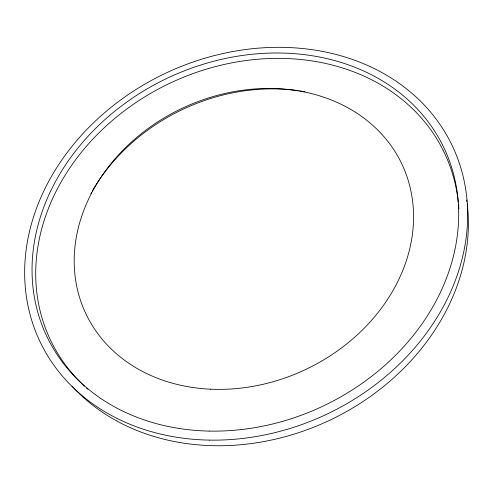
<?xml version="1.0" encoding="UTF-8"?>
<svg xmlns="http://www.w3.org/2000/svg" width="493" height="493" viewBox="0 0 493 493"><rect width="100%" height="100%" fill="white"/><g stroke="black" fill="none" stroke-linecap="round" stroke-linejoin="round"><path stroke-width="0.74" d="M466.735 199.992A225.215 187.217 -25.3 0 1 466.945 201.52M467.235 203.819A225.215 187.217 -25.3 0 1 327.321 421.373A225.215 187.217 -25.3 0 1 72.064 386.099M84.426 386.161A218.066 180.721 -25.3 0 1 166.437 84.901A218.066 180.721 -25.3 0 1 458.268 202.105M458.496 204.336A218.066 180.721 -25.3 0 1 458.854 208.829M87.791 389.211A218.066 180.721 -25.3 0 1 86.663 388.201M90.897 193.546A181.609 150.815 -25.3 0 1 91.618 192.258M92.345 190.97A181.609 150.815 -25.3 0 1 295.276 90.274M296.749 90.466A181.609 150.815 -25.3 0 1 298.222 90.663M299.689 90.872A181.609 150.815 -25.3 0 1 304.797 91.704M209.661 440.113A228.222 188.579 -25.3 0 0 453.615 148.652A228.222 188.579 -25.3 0 0 75.195 142.434A228.222 188.579 -25.3 0 0 209.661 440.113M210.628 389.187A174.83 144.461 -25.3 0 0 404.611 170.282A174.83 144.461 -25.3 0 0 116.397 157.267A174.83 144.461 -25.3 0 0 210.628 389.187M209.124 431.085A219.798 181.498 -25.3 0 0 445.543 151.314A219.798 181.498 -25.3 0 0 81.431 143.79A219.798 181.498 -25.3 0 0 209.124 431.085"/></g></svg>
